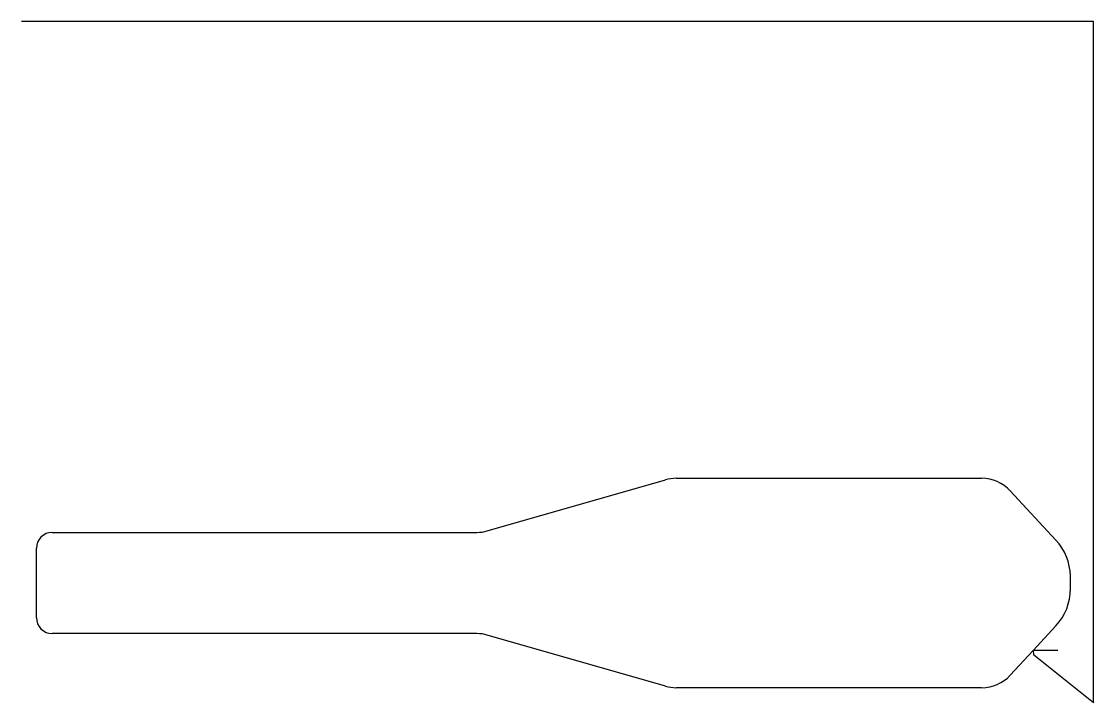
# Model space of a CAD drawing. Header units: metres. Extents: x 853 to 2241, y 0 to 882.
import ezdxf

# ---------------------------------------------------------------- set-up
doc = ezdxf.new("R2010")
doc.units = ezdxf.units.M

msp = doc.modelspace()

# ---------------------------------------------------------------- linework, layer by layer
at = {"layer": 'TOOL_0'}
for p, q in [((853.616, 881.646), (852.616, 881.646)), ((2240.873, 881.646), (853.616, 881.646)), ((2240.873, 0.999), (2240.873, 881.646)), ((1455.822, 222.166), (1686.432, 288.292)), ((1700.352, 290.248), (2095.979, 290.248)), ((2133.032, 274.06), (2192.152, 210.216)), ((892.424, 220.249), (1442.178, 220.249)), ((871.924, 109.749), (871.924, 199.749)), ((2192.152, 99.28), (2162.592, 67.358)), ((1442.178, 89.249), (892.424, 89.249)), ((1686.431, 21.205), (1455.822, 87.331)), ((2162.592, 67.359), (2133.032, 35.437)), ((2194.561, 67.288), (2162.592, 67.359)), ((2162.592, 67.358), (2162.999, 62.209)), ((2162.999, 62.209), (2240.873, -0.001)), ((2095.978, 19.249), (1700.351, 19.249)), ((2240.873, -0.001), (2240.873, 0.999)), ((2240.873, 0.999), (2240.873, -0.001)), ((2240.873, -0.001), (2240.873, 0.999)), ((2240.873, -0.001), (2240.873, -0.001))]:
    msp.add_line(p, q, dxfattribs=at)
for centre, radius, start, end in [((1700.352, 239.748), 50.5, 90, 106.000253), ((2095.979, 239.748), 50.5, 42.800454, 90), ((1442.178, 269.749), 49.5, 270, 285.999771), ((892.424, 199.749), 20.5, 90, 180), ((2140.355, 162.287), 70.57, 1.359251, 42.778824), ((1492.118, 154.748), 718.846, 359.396859, 0.734344), ((2140.424, 147.181), 70.5, 317.199793, 0), ((892.424, 109.749), 20.5, 180, 270), ((1442.178, 39.749), 49.5, 73.99991, 90), ((2095.979, 69.749), 50.5, 269.998865, 317.199546), ((1700.351, 69.749), 50.5, 253.999747, 270)]:
    msp.add_arc(centre, radius, start, end, dxfattribs=at)

doc.saveas('drawing.dxf')
